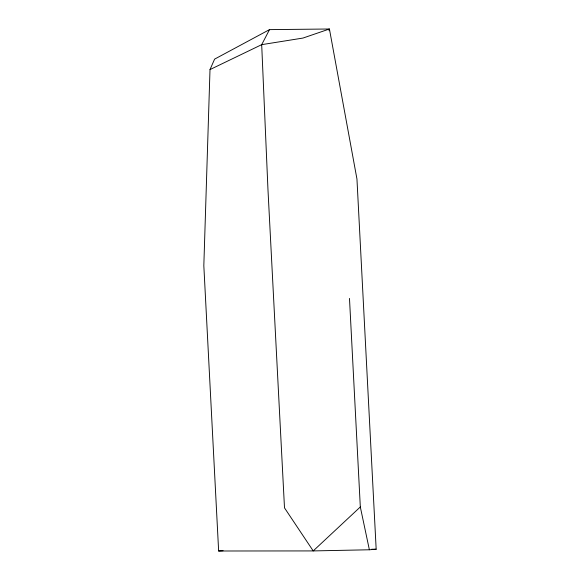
<?xml version="1.0" encoding="UTF-8"?>
<svg xmlns="http://www.w3.org/2000/svg" width="580" height="580" viewBox="0 0 580 580"><rect width="100%" height="100%" fill="white"/><g stroke="black" fill="none" stroke-linecap="round" stroke-linejoin="round"><path stroke-width="0.87" d="M210.004 69.578L203.826 265.669L218.638 551L313.207 550.92L369.373 549.775L376.173 549.224L356.954 179.024L329.425 29L269.512 29.623L214.6 59.131L210.004 69.578L261.689 44.653L302.963 38.062L329.425 29L329.063 30.747M269.512 29.623L261.689 44.653L267.945 189.138L284.497 507.87L313.207 550.92L360.318 506.956L349.486 298.41M218.638 551L223.104 550.703M371.671 549.238L376.173 549.224M360.318 506.956L369.373 549.775"/></g></svg>
